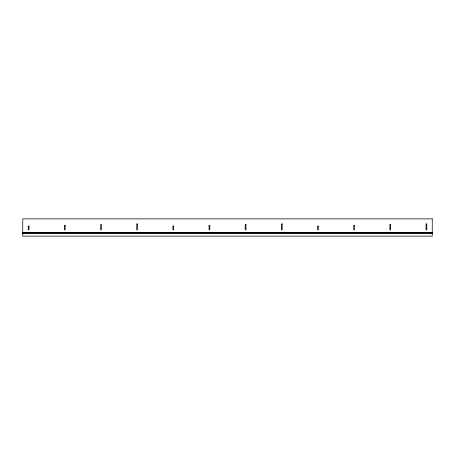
<?xml version="1.0" encoding="UTF-8"?>
<svg xmlns="http://www.w3.org/2000/svg" width="455" height="455" viewBox="0 0 455 455"><rect width="100%" height="100%" fill="white"/><g stroke="black" fill="none" stroke-linecap="round" stroke-linejoin="round"><path stroke-width="0.68" d="M22.75 232.562L432.25 232.562M22.75 232.909L432.25 232.909M22.75 233.495L432.25 233.495M432.25 218.872L22.75 218.872L22.75 236.128L432.25 236.128L432.25 218.872M137.501 223.934L136.722 223.934L136.722 229.838L137.501 229.838L137.501 223.934M282.157 223.934L281.378 223.934L281.378 229.838L282.157 229.838L282.157 223.934M426.807 223.934L426.034 223.934L426.034 229.838L426.807 229.838L426.807 223.934M101.334 224.633L100.561 224.633L100.561 229.838L101.334 229.838L101.334 224.633M245.99 224.633L245.211 224.633L245.211 229.838L245.99 229.838L245.99 224.633M390.646 224.633L389.867 224.633L389.867 229.838L390.646 229.838L390.646 224.633M65.173 225.333L64.394 225.333L64.394 229.838L65.173 229.838L65.173 225.333M209.829 225.333L209.05 225.333L209.05 229.838L209.829 229.838L209.829 225.333M354.485 225.333L353.706 225.333L353.706 229.838L354.485 229.838L354.485 225.333M29.012 226.038L28.233 226.038L28.233 229.838L29.012 229.838L29.012 226.038M173.662 226.038L172.883 226.038L172.883 229.838L173.662 229.838L173.662 226.038M318.318 226.038L317.539 226.038L317.539 229.838L318.318 229.838L318.318 226.038"/></g></svg>
